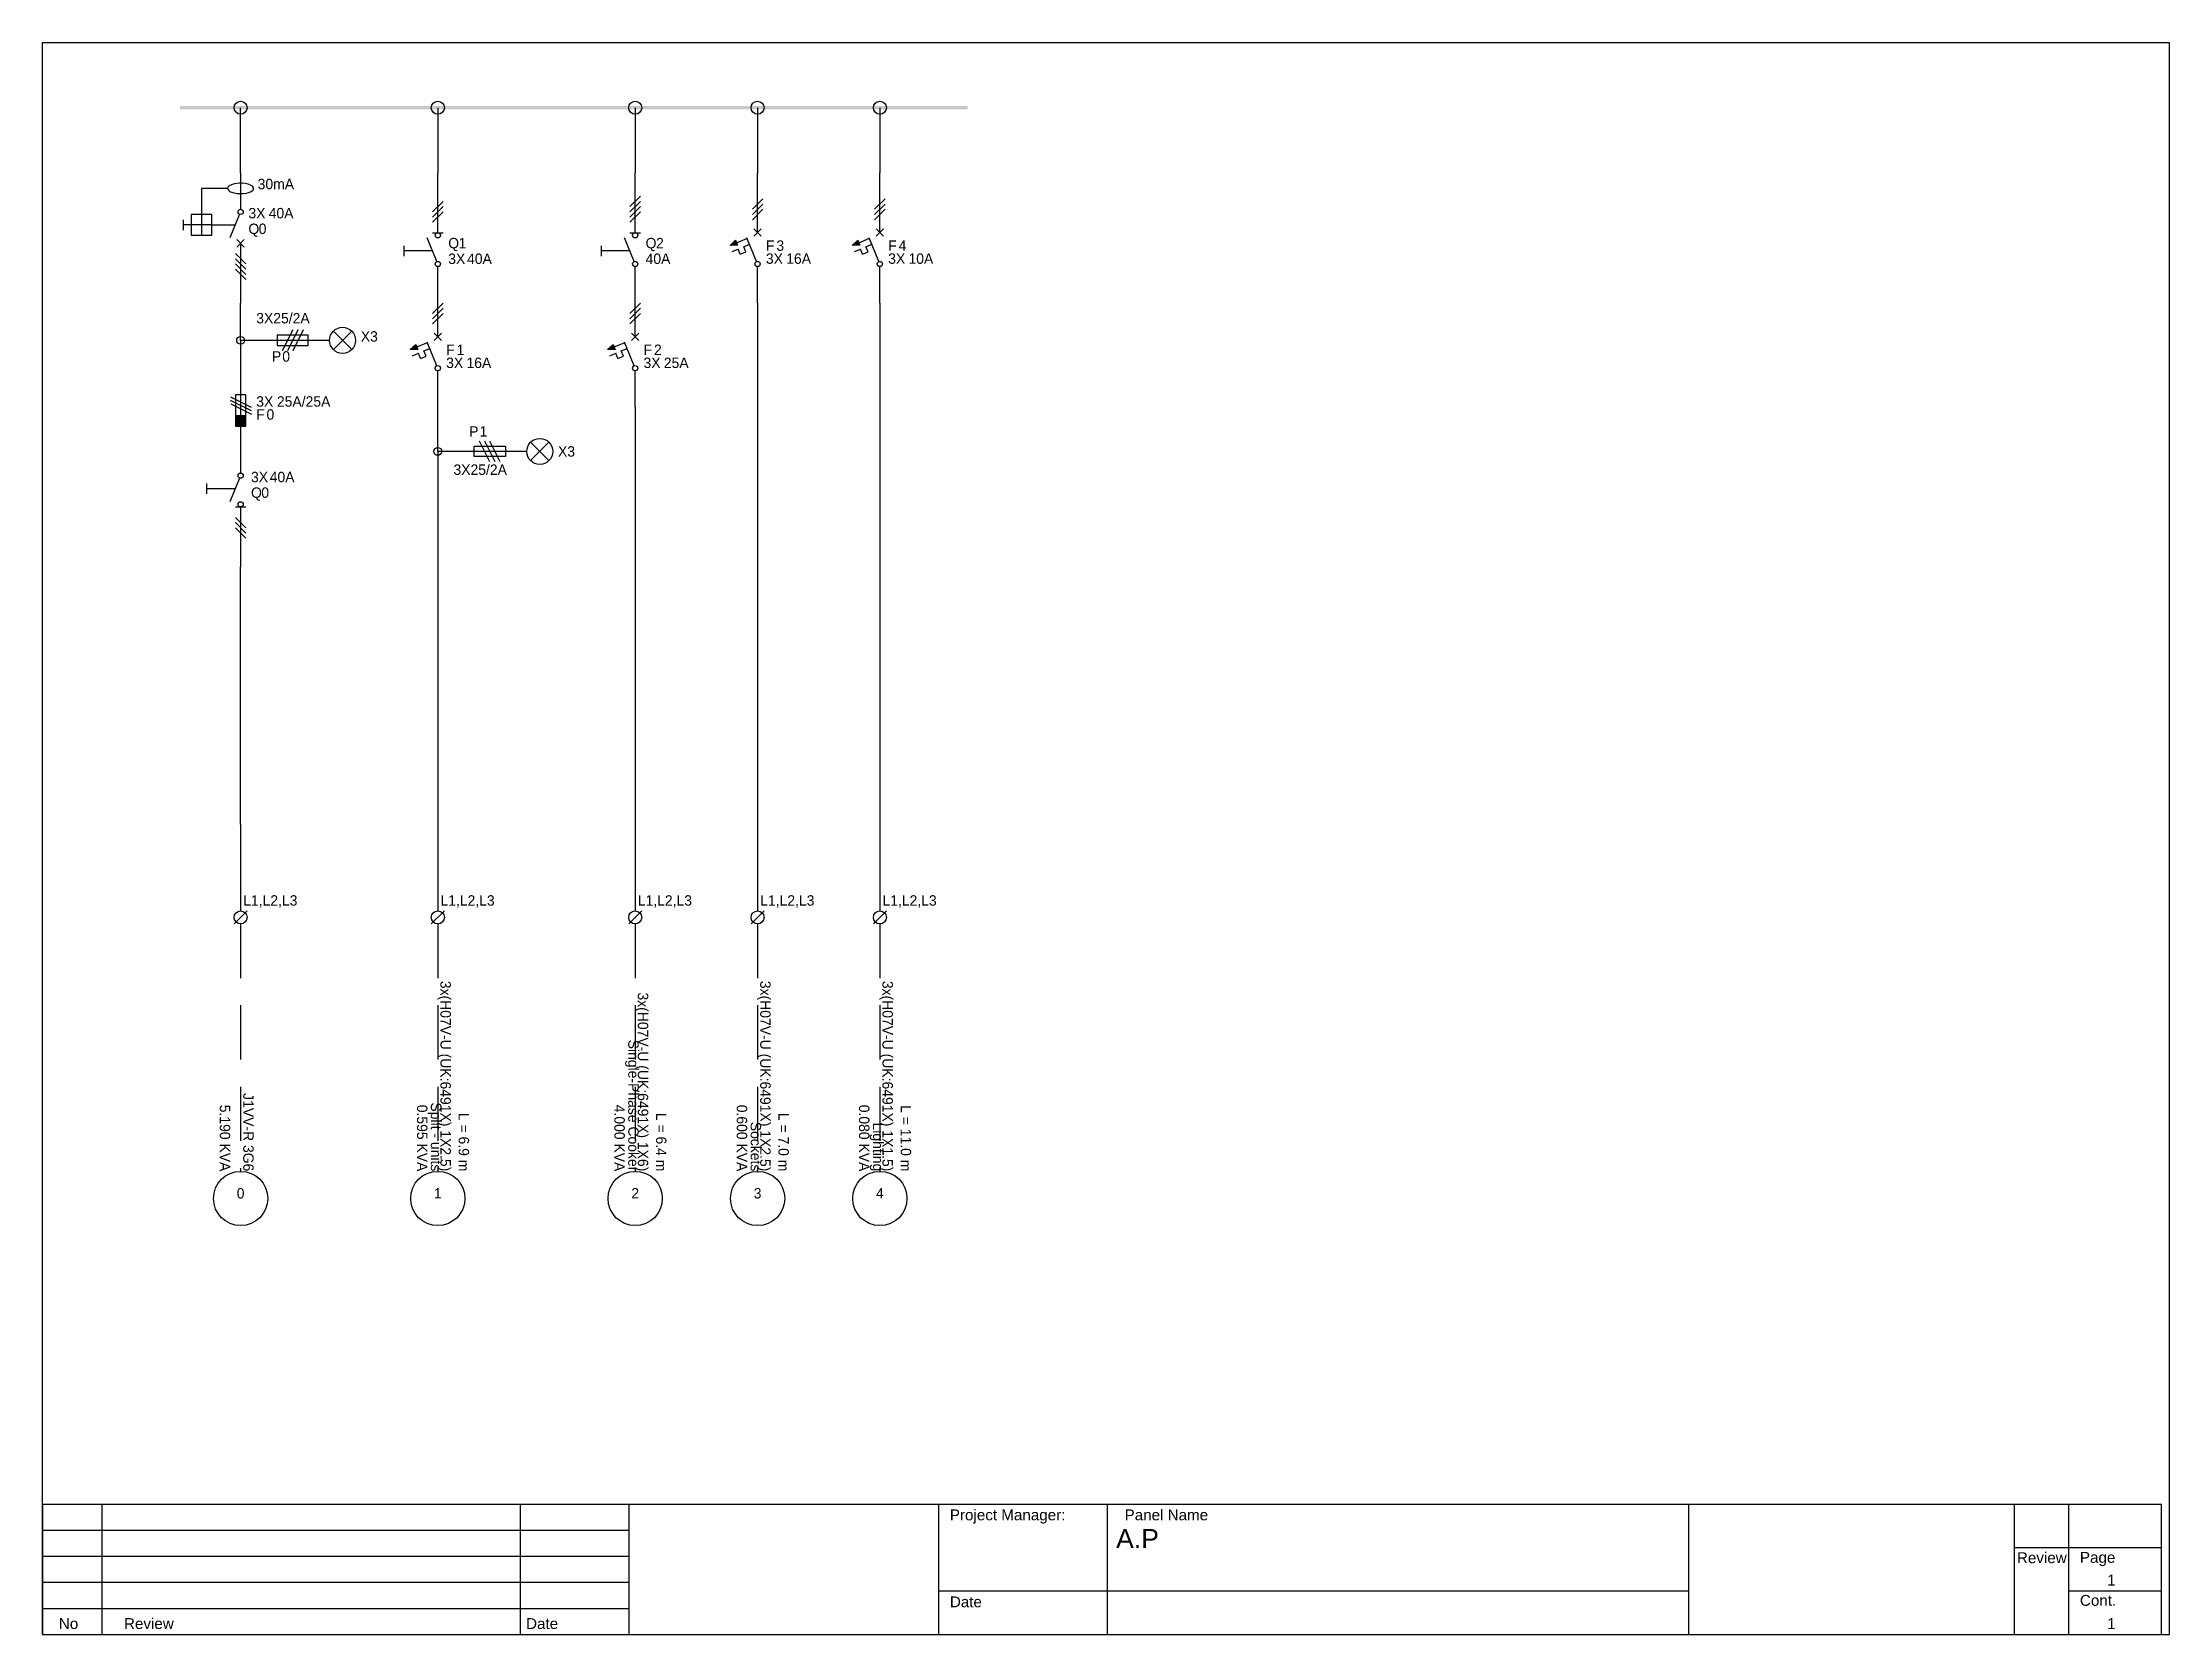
# Model space of a CAD drawing. Extents: x -0.2 to 14.5, y 2.1 to 13.2.
import ezdxf
from ezdxf.enums import TextEntityAlignment as Align

# ---------------------------------------------------------------- set-up
doc = ezdxf.new("R2010")
doc.units = 0
doc.header["$MEASUREMENT"] = 0
doc.linetypes.add('HIDDEN', pattern=[0.375, 0.25, -0.125])
doc.layers.get('0').update_dxf_attribs({"linetype": 'CONTINUOUS'})
for name, color, linetype in [('AUTOBASE_PRIVATE', 7, 'CONTINUOUS'), ('FRAME', 7, 'CONTINUOUS'), ('L1', 7, 'CONTINUOUS'), ('LEGEND', 7, 'CONTINUOUS'), ('PERIGRAMMA', 5, 'CONTINUOUS'), ('PERIUORIO', 4, 'CONTINUOUS'), ('YPOMNHMA', 2, 'CONTINUOUS')]:
    doc.layers.add(name, color=color, linetype=linetype)
doc.styles.add('GRSIMPL', font='')
doc.styles.add('W4MS1', font='W4MS1')
doc.styles.get('GRSIMPL').set_extended_font_data('Arial Greek')

# ---------------------------------------------------------------- blocks, each defined once
blk = doc.blocks.new('BLK_0__INVERTED_0_1_SUB_IN')
at = {"layer": 'AUTOBASE_PRIVATE'}
blk.add_line((0.3, 0), (0, 0), dxfattribs=at)
blk = doc.blocks.new('BLK_0__INVERTED_0_1_SUB_I0')
at = {"layer": 'AUTOBASE_PRIVATE'}
blk.add_line((1.1846, 0), (0, 0), dxfattribs=at)
blk = doc.blocks.new('BLK_0__INVERTED_0_1_SUB_I1')
at = {"layer": 'AUTOBASE_PRIVATE'}
for p, q in [((0, 0), (0.048, 0)), ((0.204, -0.024), (0.204, 0.024)), ((0.204, 0), (0.48, 0)), ((0.252, -0.024), (0.3, 0.024)), ((0.276, -0.024), (0.324, 0.024)), ((0.3, -0.024), (0.348, 0.024)), ((0.0711, -0.0046), (0.18, -0.0497)), ((0.12, -0.024), (0.12, -0.156)), ((0.144, -0.156), (0.096, -0.156))]:
    blk.add_line(p, q, dxfattribs=at)
for centre in [(0.06, 0), (0.192, 0)]:
    blk.add_circle(centre, 0.012, dxfattribs=at)
at = {"layer": 'L1', "color": 5}
for s, p in [('3X', (0.09, 0.048)), ('Q', (0.162, 0.048))]:
    blk.add_text(s, height=0.048, rotation=90, dxfattribs=at).set_placement(p)
blk = doc.blocks.new('BLK_0__INVERTED_0_1_SUB_I2')
at = {"layer": 'AUTOBASE_PRIVATE'}
for p, q in [((0.048, 0.024), (0.048, -0.024)), ((0.192, 0.024), (0.048, 0.024)), ((0.0562, -0.0472), (0.1042, 0.0488)), ((0.072, -0.048), (0.12, 0.048)), ((0.0885, -0.0451), (0.1365, 0.0509)), ((0.1438, 0.024), (0.1438, -0.024)), ((0.1918, -0.024), (0.1438, 0.024)), ((0.1876, -0.024), (0.1438, 0.0198)), ((0.1833, -0.024), (0.1438, 0.0155)), ((0.1791, -0.024), (0.1438, 0.0113)), ((0.1748, -0.024), (0.1438, 0.0071)), ((0.1706, -0.024), (0.1438, 0.0028)), ((0.192, -0.0199), (0.1481, 0.024)), ((0.192, -0.0157), (0.1523, 0.024)), ((0.192, -0.0115), (0.1565, 0.024)), ((0.192, -0.0072), (0.1608, 0.024)), ((0.192, -0.003), (0.165, 0.024)), ((0.192, 0.0013), (0.1693, 0.024)), ((0.192, 0.0055), (0.1735, 0.024)), ((0.192, 0.0098), (0.1778, 0.024)), ((0.192, 0.014), (0.182, 0.024)), ((0.192, 0.0182), (0.1862, 0.024)), ((0.192, 0.0225), (0.1905, 0.024)), ((0.192, -0.024), (0.192, 0.024)), ((0.192, 0), (0.36, 0)), ((0, 0), (0.1438, 0)), ((0.048, -0.024), (0.192, -0.024)), ((0.1664, -0.024), (0.1438, -0.0014)), ((0.1621, -0.024), (0.1438, -0.0057)), ((0.1579, -0.024), (0.1438, -0.0099)), ((0.1536, -0.024), (0.1438, -0.0142)), ((0.1494, -0.024), (0.1438, -0.0184)), ((0.1452, -0.024), (0.1438, -0.0226))]:
    blk.add_line(p, q, dxfattribs=at)
at = {"layer": 'L1', "color": 5}
for s, p in [('3X', (0.102, 0.072)), ('F', (0.162, 0.072))]:
    blk.add_text(s, height=0.048, rotation=90, dxfattribs=at).set_placement(p)
blk = doc.blocks.new('BLK_0__INVERTED_0_1_SUB_I3')
at = {"layer": 'AUTOBASE_PRIVATE'}
for p, q in [((0.2142, 0.5121), (0.1294, 0.4273)), ((0.1294, 0.5121), (0.2142, 0.4273)), ((0.1718, 0.41), (0.1718, 0)), ((0.1478, 0.312), (0.1478, 0.168)), ((0.1958, 0.312), (0.1478, 0.312)), ((0.1958, 0.168), (0.1958, 0.312)), ((0.1238, 0.288), (0.2198, 0.24)), ((0.1238, 0.264), (0.2198, 0.216)), ((0.1238, 0.24), (0.2198, 0.192)), ((0.1478, 0.168), (0.1958, 0.168)), ((0.1718, 0), (0.0006, 0)), ((0.1718, 0), (0.3754, 0))]:
    blk.add_line(p, q, dxfattribs=at)
for centre, radius in [((0.1718, 0.4697), 0.06), ((0.172, -0.0001), 0.018)]:
    blk.add_circle(centre, radius, dxfattribs=at)
at = {"layer": 'L1', "color": 5}
for s, p in [('X3', (0.1778, 0.5537)), ('3X25/2A', (0.0938, 0.072)), ('P', (0.2698, 0.1443))]:
    blk.add_text(s, height=0.048, rotation=90, dxfattribs=at).set_placement(p)
blk = doc.blocks.new('BLK_0__INVERTED_0_1_SUB_I4')
at = {"layer": 'AUTOBASE_PRIVATE'}
for p, q in [((0, 0), (0.168, 0)), ((0.0482, 0.0084), (0.048, 0.0021)), ((0.048, 0.0021), (0.0481, -0.0066)), ((0.0494, 0.0203), (0.0482, 0.0084)), ((0.0522, 0.0343), (0.0494, 0.0203)), ((0.0578, 0.0482), (0.0522, 0.0343)), ((0.0623, 0.0545), (0.0578, 0.0482)), ((0.0655, 0.0578), (0.0623, 0.0545)), ((0.0693, 0.0597), (0.0655, 0.0578)), ((0.0735, 0.0599), (0.0693, 0.0597)), ((0.0763, 0.0591), (0.0735, 0.0599)), ((0.0807, 0.0557), (0.0763, 0.0591)), ((0.0859, 0.0486), (0.0807, 0.0557)), ((0.0905, 0.0383), (0.0859, 0.0486)), ((0.0938, 0.0254), (0.0905, 0.0383)), ((0.0954, 0.0134), (0.0938, 0.0254)), ((0.096, 0.0006), (0.0954, 0.0134)), ((0.0958, -0.0068), (0.096, 0.0003)), ((0.308, -0.017), (0.3419, 0.017)), ((0.308, 0.017), (0.3419, -0.017)), ((0.324, 0), (0.6, 0)), ((0.372, -0.024), (0.42, 0.024)), ((0.396, -0.024), (0.444, 0.024)), ((0.42, -0.024), (0.468, 0.024)), ((0.444, -0.024), (0.492, 0.024)), ((0.0481, -0.0066), (0.049, -0.0177)), ((0.049, -0.0177), (0.0505, -0.0272)), ((0.0505, -0.0272), (0.0522, -0.0341)), ((0.0522, -0.0341), (0.0551, -0.0426)), ((0.0551, -0.0426), (0.0608, -0.0527)), ((0.0608, -0.0527), (0.0663, -0.0583)), ((0.0663, -0.0583), (0.069, -0.0596)), ((0.069, -0.0596), (0.072, -0.06)), ((0.072, -0.06), (0.0754, -0.0595)), ((0.072, -0.06), (0.072, -0.18)), ((0.0754, -0.0595), (0.08, -0.0564)), ((0.08, -0.0564), (0.0844, -0.0511)), ((0.0844, -0.0511), (0.0873, -0.046)), ((0.0873, -0.046), (0.0899, -0.0399)), ((0.0899, -0.0399), (0.0926, -0.0313)), ((0.0926, -0.0313), (0.0944, -0.0221)), ((0.0944, -0.0221), (0.0951, -0.0161)), ((0.0951, -0.0161), (0.0958, -0.0068)), ((0.1911, -0.0046), (0.3, -0.0497)), ((0.24, -0.132), (0.24, -0.024)), ((0.072, -0.18), (0.192, -0.18)), ((0.288, -0.132), (0.192, -0.132)), ((0.192, -0.132), (0.192, -0.228)), ((0.192, -0.18), (0.288, -0.18)), ((0.24, -0.132), (0.24, -0.228)), ((0.288, -0.228), (0.288, -0.132)), ((0.192, -0.228), (0.288, -0.228)), ((0.216, -0.264), (0.264, -0.264)), ((0.24, -0.228), (0.24, -0.264))]:
    blk.add_line(p, q, dxfattribs=at)
blk.add_circle((0.18, 0), 0.012, dxfattribs=at)
at = {"layer": 'L1', "color": 5}
for s, p in [('30mA', (0.0758, 0.0785)), ('3X', (0.21, 0.036)), ('Q', (0.282, 0.036))]:
    blk.add_text(s, height=0.048, rotation=90, dxfattribs=at).set_placement(p)
blk = doc.blocks.new('ELEC_FASI')
at = {"linetype": 'CONTINUOUS'}
blk.add_line((0, 0.03), (0.06, -0.03), dxfattribs=at)
blk.add_circle((0.03, 0), 0.03, dxfattribs=at)
blk = doc.blocks.new('BLK_0__INVERTED_0_1')
at = {"layer": 'AUTOBASE_PRIVATE', "linetype": 'CONTINUOUS'}
for p, q in [((3.3, 0), (3.5, 0)), ((3.5, 0), (3.7, 0))]:
    blk.add_line(p, q, dxfattribs=at)
at = {"layer": 'AUTOBASE_PRIVATE', "linetype": 'HIDDEN'}
blk.add_line((3.76, 0), (4.9, 0), dxfattribs=at)
at = {"layer": 'FRAME', "linetype": 'CONTINUOUS'}
blk.add_circle((0, 0), 0.03, dxfattribs=at)
at = {"layer": 'LEGEND', "linetype": 'CONTINUOUS'}
blk.add_circle((5.025, 0), 0.125, dxfattribs=at)
for name, p in [('BLK_0__INVERTED_0_1_SUB_I3', (0.9, 0)), ('BLK_0__INVERTED_0_1_SUB_I4', (0.3, 0)), ('BLK_0__INVERTED_0_1_SUB_I2', (1.2754, 0)), ('BLK_0__INVERTED_0_1_SUB_I1', (1.6354, 0)), ('BLK_0__INVERTED_0_1_SUB_IN', (0, 0)), ('BLK_0__INVERTED_0_1_SUB_I0', (2.1154, 0)), ('ELEC_FASI', (3.7, 0))]:
    blk.add_blockref(name, p)
at = {"layer": 'L1', "color": 5, "style": 'W4MS1'}
blk.add_text('L1,L2,L3', height=0.048, rotation=89.99992, dxfattribs=at).set_placement((3.676, 0.012))
for s, p in [('J1VV-R 3G6', (4.9, 0.012)), ('5.190 KVA', (4.9, -0.096))]:
    blk.add_text(s, height=0.048, dxfattribs=at).set_placement(p, align=Align.RIGHT)
blk.add_text('0', height=0.048, rotation=89.99992, dxfattribs=at).set_placement((5.025, 0), align=Align.CENTER)
blk = doc.blocks.new('BLK_1__0_1_SUB_0')
at = {"layer": 'AUTOBASE_PRIVATE'}
blk.add_line((0, 0), (0.3, 0), dxfattribs=at)
blk = doc.blocks.new('BLK_1__0_1_SUB_1')
at = {"layer": 'AUTOBASE_PRIVATE'}
for p, q in [((0.276, 0), (0, 0)), ((0.18, -0.024), (0.132, 0.024)), ((0.204, -0.024), (0.156, 0.024)), ((0.228, -0.024), (0.18, 0.024)), ((0.276, -0.024), (0.276, 0.024)), ((0.48, 0), (0.432, 0)), ((0.4089, -0.0046), (0.3, -0.0497)), ((0.36, -0.024), (0.36, -0.156)), ((0.336, -0.156), (0.384, -0.156))]:
    blk.add_line(p, q, dxfattribs=at)
for centre in [(0.288, 0), (0.42, 0)]:
    blk.add_circle(centre, 0.012, dxfattribs=at)
at = {"layer": 'L1', "color": 5}
for s, p in [('3X', (0.42, 0.048)), ('Q', (0.348, 0.048))]:
    blk.add_text(s, height=0.048, rotation=90, dxfattribs=at).set_placement(p)
blk = doc.blocks.new('BLK_1__0_1_SUB_2')
at = {"layer": 'AUTOBASE_PRIVATE'}
for p, q in [((0.276, 0), (0, 0)), ((0.168, -0.024), (0.12, 0.024)), ((0.192, -0.024), (0.144, 0.024)), ((0.216, -0.024), (0.168, 0.024)), ((0.292, -0.017), (0.2581, 0.017)), ((0.292, 0.017), (0.2581, -0.017)), ((0.6, 0), (0.432, 0)), ((0.4089, -0.0046), (0.3, -0.0497)), ((0.3222, -0.0973), (0.3027, -0.0501)), ((0.3108, -0.1021), (0.3333, -0.0926)), ((0.3146, -0.1061), (0.3243, -0.0964)), ((0.3167, -0.1082), (0.3316, -0.0933)), ((0.3187, -0.1104), (0.3334, -0.0958)), ((0.3407, -0.064), (0.3306, -0.0396)), ((0.3333, -0.0926), (0.3346, -0.1271)), ((0.3648, -0.054), (0.3407, -0.064)), ((0.3754, -0.0797), (0.3513, -0.0897)), ((0.3625, -0.1166), (0.3513, -0.0897)), ((0.3754, -0.0797), (0.3648, -0.054)), ((0.3346, -0.1271), (0.3108, -0.1021)), ((0.3125, -0.1039), (0.3169, -0.0995)), ((0.3208, -0.1126), (0.3336, -0.0998)), ((0.3229, -0.1148), (0.3337, -0.1039)), ((0.3249, -0.1169), (0.3339, -0.108)), ((0.327, -0.1191), (0.334, -0.1121)), ((0.3291, -0.1213), (0.3342, -0.1162)), ((0.3311, -0.1235), (0.3343, -0.1203)), ((0.3332, -0.1256), (0.3345, -0.1244))]:
    blk.add_line(p, q, dxfattribs=at)
blk.add_circle((0.42, 0), 0.012, dxfattribs=at)
at = {"layer": 'L1', "color": 5}
for s, p in [('3X', (0.4193, 0.0384)), ('F', (0.3593, 0.0384))]:
    blk.add_text(s, height=0.048, rotation=90, dxfattribs=at).set_placement(p)
blk = doc.blocks.new('BLK_1__0_1_SUB_3')
at = {"layer": 'AUTOBASE_PRIVATE'}
for p, q in [((0.1612, 0.5121), (0.246, 0.4273)), ((0.246, 0.5121), (0.1612, 0.4273)), ((0.2036, 0.41), (0.2036, 0)), ((0.1796, 0.168), (0.1796, 0.312)), ((0.1796, 0.312), (0.2276, 0.312)), ((0.2276, 0.312), (0.2276, 0.168)), ((0.2516, 0.288), (0.1556, 0.24)), ((0.2516, 0.264), (0.1556, 0.216)), ((0.2516, 0.24), (0.1556, 0.192)), ((0.2276, 0.168), (0.1796, 0.168)), ((0.2036, 0), (0, 0)), ((0.2036, 0), (0.3749, 0))]:
    blk.add_line(p, q, dxfattribs=at)
for centre, radius in [((0.2036, 0.4697), 0.06), ((0.2035, -0.0001), 0.018)]:
    blk.add_circle(centre, radius, dxfattribs=at)
at = {"layer": 'L1', "color": 5}
for s, p in [('X3', (0.2276, 0.5537)), ('3X25/2A', (0.3116, 0.072)), ('P', (0.1356, 0.1443))]:
    blk.add_text(s, height=0.048, rotation=90, dxfattribs=at).set_placement(p)
blk = doc.blocks.new('BLK_1__0_1_SUB_4')
at = {"layer": 'AUTOBASE_PRIVATE'}
blk.add_line((0, 0), (1.5446, 0), dxfattribs=at)
blk = doc.blocks.new('BLK_1__0_1')
at = {"layer": 'AUTOBASE_PRIVATE', "linetype": 'CONTINUOUS'}
for p, q in [((3.3, 0), (3.5, 0)), ((3.5, 0), (3.7, 0))]:
    blk.add_line(p, q, dxfattribs=at)
at = {"layer": 'AUTOBASE_PRIVATE', "linetype": 'HIDDEN'}
blk.add_line((3.76, 0), (4.9, 0), dxfattribs=at)
at = {"layer": 'FRAME', "linetype": 'CONTINUOUS'}
blk.add_circle((0, 0), 0.03, dxfattribs=at)
at = {"layer": 'LEGEND', "linetype": 'CONTINUOUS'}
blk.add_circle((5.025, 0), 0.125, dxfattribs=at)
for name, p in [('BLK_1__0_1_SUB_3', (1.38, 0)), ('BLK_1__0_1_SUB_1', (0.3, 0)), ('BLK_1__0_1_SUB_2', (0.78, 0)), ('BLK_1__0_1_SUB_0', (0, 0)), ('BLK_1__0_1_SUB_4', (1.7554, 0)), ('ELEC_FASI', (3.7, 0))]:
    blk.add_blockref(name, p)
at = {"layer": 'L1', "color": 5, "style": 'W4MS1'}
blk.add_text('L1,L2,L3', height=0.048, rotation=89.99992, dxfattribs=at).set_placement((3.676, 0.012))
for s, p in [('L = 6.9 m', (4.9, 0.096)), ('3x(H07V-U (UK:6491X) 1X2.5)', (4.9, 0.012)), ('Split - units', (4.9, -0.032)), ('0.595 KVA', (4.9, -0.096))]:
    blk.add_text(s, height=0.048, dxfattribs=at).set_placement(p, align=Align.RIGHT)
blk.add_text('1', height=0.048, rotation=89.99992, dxfattribs=at).set_placement((5.025, 0), align=Align.CENTER)
blk = doc.blocks.new('BLK_2__0_1_SUB_0')
at = {"layer": 'AUTOBASE_PRIVATE'}
blk.add_line((0, 0), (0.3, 0), dxfattribs=at)
blk = doc.blocks.new('BLK_2__0_1_SUB_1')
at = {"layer": 'AUTOBASE_PRIVATE'}
for p, q in [((0.276, 0), (0, 0)), ((0.156, -0.024), (0.108, 0.024)), ((0.18, -0.024), (0.132, 0.024)), ((0.204, -0.024), (0.156, 0.024)), ((0.228, -0.024), (0.18, 0.024)), ((0.276, -0.024), (0.276, 0.024)), ((0.48, 0), (0.432, 0)), ((0.4089, -0.0046), (0.3, -0.0497)), ((0.36, -0.024), (0.36, -0.156)), ((0.336, -0.156), (0.384, -0.156))]:
    blk.add_line(p, q, dxfattribs=at)
for centre in [(0.288, 0), (0.42, 0)]:
    blk.add_circle(centre, 0.012, dxfattribs=at)
at = {"layer": 'L1', "color": 5}
blk.add_text('Q', height=0.048, rotation=90, dxfattribs=at).set_placement((0.348, 0.048))
blk = doc.blocks.new('BLK_2__0_1_SUB_2')
at = {"layer": 'AUTOBASE_PRIVATE'}
for p, q in [((0.276, 0), (0, 0)), ((0.168, -0.024), (0.12, 0.024)), ((0.192, -0.024), (0.144, 0.024)), ((0.216, -0.024), (0.168, 0.024)), ((0.292, -0.017), (0.2581, 0.017)), ((0.292, 0.017), (0.2581, -0.017)), ((0.6, 0), (0.432, 0)), ((0.4089, -0.0046), (0.3, -0.0497)), ((0.3222, -0.0973), (0.3027, -0.0501)), ((0.3108, -0.1021), (0.3333, -0.0926)), ((0.3146, -0.1061), (0.3243, -0.0964)), ((0.3167, -0.1082), (0.3316, -0.0933)), ((0.3187, -0.1104), (0.3334, -0.0958)), ((0.3407, -0.064), (0.3306, -0.0396)), ((0.3333, -0.0926), (0.3346, -0.1271)), ((0.3648, -0.054), (0.3407, -0.064)), ((0.3754, -0.0797), (0.3513, -0.0897)), ((0.3625, -0.1166), (0.3513, -0.0897)), ((0.3754, -0.0797), (0.3648, -0.054)), ((0.3346, -0.1271), (0.3108, -0.1021)), ((0.3125, -0.1039), (0.3169, -0.0995)), ((0.3208, -0.1126), (0.3336, -0.0998)), ((0.3229, -0.1148), (0.3337, -0.1039)), ((0.3249, -0.1169), (0.3339, -0.108)), ((0.327, -0.1191), (0.334, -0.1121)), ((0.3291, -0.1213), (0.3342, -0.1162)), ((0.3311, -0.1235), (0.3343, -0.1203)), ((0.3332, -0.1256), (0.3345, -0.1244))]:
    blk.add_line(p, q, dxfattribs=at)
blk.add_circle((0.42, 0), 0.012, dxfattribs=at)
at = {"layer": 'L1', "color": 5}
for s, p in [('3X', (0.4193, 0.0384)), ('F', (0.3593, 0.0384))]:
    blk.add_text(s, height=0.048, rotation=90, dxfattribs=at).set_placement(p)
blk = doc.blocks.new('BLK_2__0_1_SUB_3')
at = {"layer": 'AUTOBASE_PRIVATE'}
blk.add_line((0, 0), (1.92, 0), dxfattribs=at)
blk = doc.blocks.new('BLK_2__0_1')
at = {"layer": 'AUTOBASE_PRIVATE', "linetype": 'CONTINUOUS'}
for p, q in [((3.3, 0), (3.5, 0)), ((3.5, 0), (3.7, 0))]:
    blk.add_line(p, q, dxfattribs=at)
at = {"layer": 'AUTOBASE_PRIVATE', "linetype": 'HIDDEN'}
blk.add_line((3.76, 0), (4.9, 0), dxfattribs=at)
at = {"layer": 'FRAME', "linetype": 'CONTINUOUS'}
blk.add_circle((0, 0), 0.03, dxfattribs=at)
at = {"layer": 'LEGEND', "linetype": 'CONTINUOUS'}
blk.add_circle((5.025, 0), 0.125, dxfattribs=at)
for name, p in [('BLK_2__0_1_SUB_2', (0.78, 0)), ('BLK_2__0_1_SUB_0', (0, 0)), ('BLK_2__0_1_SUB_1', (0.3, 0)), ('BLK_2__0_1_SUB_3', (1.38, 0)), ('ELEC_FASI', (3.7, 0))]:
    blk.add_blockref(name, p)
at = {"layer": 'L1', "color": 5, "style": 'W4MS1'}
blk.add_text('L1,L2,L3', height=0.048, rotation=89.99992, dxfattribs=at).set_placement((3.676, 0.012))
for s, p in [('L = 6.4 m', (4.9, 0.096)), ('3x(H07V-U (UK:6491X) 1X6)', (4.9, 0.012)), ('Single-Phase Cooker', (4.9, -0.032)), ('4.000 KVA', (4.9, -0.096))]:
    blk.add_text(s, height=0.048, dxfattribs=at).set_placement(p, align=Align.RIGHT)
blk.add_text('2', height=0.048, rotation=89.99992, dxfattribs=at).set_placement((5.025, 0), align=Align.CENTER)
blk = doc.blocks.new('BLK_3__0_1_SUB_0')
at = {"layer": 'AUTOBASE_PRIVATE'}
blk.add_line((0, 0), (0.3, 0), dxfattribs=at)
blk = doc.blocks.new('BLK_3__0_1_SUB_1')
at = {"layer": 'AUTOBASE_PRIVATE'}
for p, q in [((0.276, 0), (0, 0)), ((0.168, -0.024), (0.12, 0.024)), ((0.192, -0.024), (0.144, 0.024)), ((0.216, -0.024), (0.168, 0.024)), ((0.292, -0.017), (0.2581, 0.017)), ((0.292, 0.017), (0.2581, -0.017)), ((0.6, 0), (0.432, 0)), ((0.4089, -0.0046), (0.3, -0.0497)), ((0.3222, -0.0973), (0.3027, -0.0501)), ((0.3108, -0.1021), (0.3333, -0.0926)), ((0.3146, -0.1061), (0.3243, -0.0964)), ((0.3167, -0.1082), (0.3316, -0.0933)), ((0.3187, -0.1104), (0.3334, -0.0958)), ((0.3407, -0.064), (0.3306, -0.0396)), ((0.3333, -0.0926), (0.3346, -0.1271)), ((0.3648, -0.054), (0.3407, -0.064)), ((0.3754, -0.0797), (0.3513, -0.0897)), ((0.3625, -0.1166), (0.3513, -0.0897)), ((0.3754, -0.0797), (0.3648, -0.054)), ((0.3346, -0.1271), (0.3108, -0.1021)), ((0.3125, -0.1039), (0.3169, -0.0995)), ((0.3208, -0.1126), (0.3336, -0.0998)), ((0.3229, -0.1148), (0.3337, -0.1039)), ((0.3249, -0.1169), (0.3339, -0.108)), ((0.327, -0.1191), (0.334, -0.1121)), ((0.3291, -0.1213), (0.3342, -0.1162)), ((0.3311, -0.1235), (0.3343, -0.1203)), ((0.3332, -0.1256), (0.3345, -0.1244))]:
    blk.add_line(p, q, dxfattribs=at)
blk.add_circle((0.42, 0), 0.012, dxfattribs=at)
at = {"layer": 'L1', "color": 5}
for s, p in [('3X', (0.4193, 0.0384)), ('F', (0.3593, 0.0384))]:
    blk.add_text(s, height=0.048, rotation=90, dxfattribs=at).set_placement(p)
blk = doc.blocks.new('BLK_3__0_1_SUB_2')
at = {"layer": 'AUTOBASE_PRIVATE'}
blk.add_line((0, 0), (2.4, 0), dxfattribs=at)
blk = doc.blocks.new('BLK_3__0_1')
at = {"layer": 'AUTOBASE_PRIVATE', "linetype": 'CONTINUOUS'}
for p, q in [((3.3, 0), (3.5, 0)), ((3.5, 0), (3.7, 0))]:
    blk.add_line(p, q, dxfattribs=at)
at = {"layer": 'AUTOBASE_PRIVATE', "linetype": 'HIDDEN'}
blk.add_line((3.76, 0), (4.9, 0), dxfattribs=at)
at = {"layer": 'FRAME', "linetype": 'CONTINUOUS'}
blk.add_circle((0, 0), 0.03, dxfattribs=at)
at = {"layer": 'LEGEND', "linetype": 'CONTINUOUS'}
blk.add_circle((5.025, 0), 0.125, dxfattribs=at)
for name, p in [('BLK_3__0_1_SUB_1', (0.3, 0)), ('BLK_3__0_1_SUB_0', (0, 0)), ('BLK_3__0_1_SUB_2', (0.9, 0)), ('ELEC_FASI', (3.7, 0))]:
    blk.add_blockref(name, p)
at = {"layer": 'L1', "color": 5, "style": 'W4MS1'}
blk.add_text('L1,L2,L3', height=0.048, rotation=89.99992, dxfattribs=at).set_placement((3.676, 0.012))
for s, p in [('L = 7.0 m', (4.9, 0.096)), ('3x(H07V-U (UK:6491X) 1X2.5)', (4.9, 0.012)), ('Sockets', (4.9, -0.032)), ('0.600 KVA', (4.9, -0.096))]:
    blk.add_text(s, height=0.048, dxfattribs=at).set_placement(p, align=Align.RIGHT)
blk.add_text('3', height=0.048, rotation=89.99992, dxfattribs=at).set_placement((5.025, 0), align=Align.CENTER)
blk = doc.blocks.new('BLK_4__0_1_SUB_0')
at = {"layer": 'AUTOBASE_PRIVATE'}
blk.add_line((0, 0), (0.3, 0), dxfattribs=at)
blk = doc.blocks.new('BLK_4__0_1_SUB_1')
at = {"layer": 'AUTOBASE_PRIVATE'}
for p, q in [((0.276, 0), (0, 0)), ((0.168, -0.024), (0.12, 0.024)), ((0.192, -0.024), (0.144, 0.024)), ((0.216, -0.024), (0.168, 0.024)), ((0.292, -0.017), (0.2581, 0.017)), ((0.292, 0.017), (0.2581, -0.017)), ((0.6, 0), (0.432, 0)), ((0.4089, -0.0046), (0.3, -0.0497)), ((0.3222, -0.0973), (0.3027, -0.0501)), ((0.3108, -0.1021), (0.3333, -0.0926)), ((0.3146, -0.1061), (0.3243, -0.0964)), ((0.3167, -0.1082), (0.3316, -0.0933)), ((0.3187, -0.1104), (0.3334, -0.0958)), ((0.3407, -0.064), (0.3306, -0.0396)), ((0.3333, -0.0926), (0.3346, -0.1271)), ((0.3648, -0.054), (0.3407, -0.064)), ((0.3754, -0.0797), (0.3513, -0.0897)), ((0.3625, -0.1166), (0.3513, -0.0897)), ((0.3754, -0.0797), (0.3648, -0.054)), ((0.3346, -0.1271), (0.3108, -0.1021)), ((0.3125, -0.1039), (0.3169, -0.0995)), ((0.3208, -0.1126), (0.3336, -0.0998)), ((0.3229, -0.1148), (0.3337, -0.1039)), ((0.3249, -0.1169), (0.3339, -0.108)), ((0.327, -0.1191), (0.334, -0.1121)), ((0.3291, -0.1213), (0.3342, -0.1162)), ((0.3311, -0.1235), (0.3343, -0.1203)), ((0.3332, -0.1256), (0.3345, -0.1244))]:
    blk.add_line(p, q, dxfattribs=at)
blk.add_circle((0.42, 0), 0.012, dxfattribs=at)
at = {"layer": 'L1', "color": 5}
for s, p in [('3X', (0.4193, 0.0384)), ('F', (0.3593, 0.0384))]:
    blk.add_text(s, height=0.048, rotation=90, dxfattribs=at).set_placement(p)
blk = doc.blocks.new('BLK_4__0_1_SUB_2')
at = {"layer": 'AUTOBASE_PRIVATE'}
blk.add_line((0, 0), (2.4, 0), dxfattribs=at)
blk = doc.blocks.new('BLK_4__0_1')
at = {"layer": 'AUTOBASE_PRIVATE', "linetype": 'CONTINUOUS'}
for p, q in [((3.3, 0), (3.5, 0)), ((3.5, 0), (3.7, 0))]:
    blk.add_line(p, q, dxfattribs=at)
at = {"layer": 'AUTOBASE_PRIVATE', "linetype": 'HIDDEN'}
blk.add_line((3.76, 0), (4.9, 0), dxfattribs=at)
at = {"layer": 'FRAME', "linetype": 'CONTINUOUS'}
blk.add_circle((0, 0), 0.03, dxfattribs=at)
at = {"layer": 'LEGEND', "linetype": 'CONTINUOUS'}
blk.add_circle((5.025, 0), 0.125, dxfattribs=at)
for name, p in [('BLK_4__0_1_SUB_1', (0.3, 0)), ('BLK_4__0_1_SUB_0', (0, 0)), ('BLK_4__0_1_SUB_2', (0.9, 0)), ('ELEC_FASI', (3.7, 0))]:
    blk.add_blockref(name, p)
at = {"layer": 'L1', "color": 5, "style": 'W4MS1'}
blk.add_text('L1,L2,L3', height=0.048, rotation=89.99992, dxfattribs=at).set_placement((3.676, 0.012))
for s, p in [('L = 11.0 m', (4.9, 0.096)), ('3x(H07V-U (UK:6491X) 1X1.5)', (4.9, 0.012)), ('Lighting', (4.9, -0.032)), ('0.080 KVA', (4.9, -0.096))]:
    blk.add_text(s, height=0.048, dxfattribs=at).set_placement(p, align=Align.RIGHT)
blk.add_text('4', height=0.048, rotation=89.99992, dxfattribs=at).set_placement((5.025, 0), align=Align.CENTER)
blk = doc.blocks.new('PINAKIDOBLOCK')
for p, q in [((0, 24), (390, 24)), ((0, 24), (165, 24)), ((0, 24), (0, 0)), ((165, 0), (165, 24)), ((303, 0), (303, 24)), ((362.96, 0), (362.96, 24)), ((372.96, 0), (372.96, 24)), ((390, 0), (390, 24)), ((0, 19.2), (108, 19.2)), ((0, 14.4), (108, 14.4)), ((0, 9.6), (108, 9.6)), ((0, 4.8), (108, 4.8)), ((0, 0), (390, 0))]:
    blk.add_line(p, q)
at = {"layer": 'PERIUORIO'}
for p, q in [((11, 0), (11, 24)), ((88, 0), (88, 24)), ((108, 0), (108, 24)), ((196, 0), (196, 24)), ((362.94, 16), (390, 16)), ((165, 8), (303, 8)), ((373, 8), (390, 8))]:
    blk.add_line(p, q, dxfattribs=at)
at = {"layer": 'PERIUORIO', "style": 'GRSIMPL'}
for s, p in [('Project Manager:', (167, 21)), ('Panel Name', (199.17, 21)), ('Review', (363.41, 13.12)), ('Page', (375, 13.18)), ('Date', (167, 5)), ('Cont.', (375, 5.27)), ('No', (3, 1)), ('Review', (15, 1)), ('Date', (89, 1))]:
    blk.add_text(s, height=2, dxfattribs=at).set_placement(p)
at = {"layer": 'YPOMNHMA', "style": 'GRSIMPL', "width": 0.8}
for tag, p in [('[ERGO1]', (305, 18)), ('[MELETHTHS1]', (167, 17)), ('[MELETHTHS2]', (167, 13.14)), ('[MELETHTHS3]', (167, 9.83)), ('[ERGO2]', (305, 11.36)), ('[ERGO3]', (305, 5.06)), ('[DATE]', (167, 1))]:
    blk.add_attdef(tag, p, '', height=2, dxfattribs=at)
at = {"layer": 'YPOMNHMA', "style": 'GRSIMPL'}
for tag, p, height in [('[CODE]', (197.6, 15.89), 3.5), ('[PERIGRAFH-PIN]', (198, 9.89), 3.5), ('[SELIDA]', (380, 9), 2), ('[SYNEX]', (380, 1), 2)]:
    blk.add_attdef(tag, p, '', height=height, dxfattribs=at)

msp = doc.modelspace()

# ---------------------------------------------------------------- linework, layer by layer
at = {"linetype": 'CONTINUOUS'}
msp.add_solid([(0.75, 12.688), (0.75, 12.712), (6.194, 12.688), (6.194, 12.712)], dxfattribs=at)
at = {"layer": 'PERIGRAMMA', "color": 5}
for p, q in [((-0.2, 2.15), (-0.2, 13.15)), ((-0.2, 13.15), (14.5, 13.15)), ((14.5, 2.15), (14.5, 13.15)), ((-0.2, 2.15), (14.5, 2.15))]:
    msp.add_line(p, q, dxfattribs=at)

# ---------------------------------------------------------------- block references
ref = msp.add_blockref('BLK_0__INVERTED_0_1', (1.169, 12.7), dxfattribs=dict(xscale=1.5, yscale=1.5, rotation=269.9997719406936))
ref.add_attrib('', '0', (1.312, 10.004), dxfattribs={"layer": 'L1', "color": 5, "height": 0.072, "rotation": 359.9998, "style": 'W4MS1'})
ref.add_attrib('', '40A', (1.37, 10.112), dxfattribs={"layer": 'L1', "color": 5, "height": 0.072, "rotation": 359.9998, "style": 'W4MS1'})
ref.add_attrib('', '0', (1.348, 10.544), dxfattribs={"layer": 'L1', "color": 5, "height": 0.072, "rotation": 359.9998, "style": 'W4MS1'})
ref.add_attrib('', '25A/25A', (1.42, 10.634), dxfattribs={"layer": 'L1', "color": 5, "height": 0.072, "rotation": 359.9998, "style": 'W4MS1'})
ref.add_attrib('', '0', (1.457, 10.945), dxfattribs={"layer": 'L1', "color": 5, "height": 0.072, "rotation": 359.9998, "style": 'W4MS1'})
ref.add_attrib('', '0', (1.294, 11.827), dxfattribs={"layer": 'L1', "color": 5, "height": 0.072, "rotation": 359.9998, "style": 'W4MS1'})
ref.add_attrib('', '40A', (1.363, 11.935), dxfattribs={"layer": 'L1', "color": 5, "height": 0.072, "rotation": 359.9998, "style": 'W4MS1'})
ref = msp.add_blockref('BLK_1__0_1', (2.532, 12.7), dxfattribs=dict(xscale=1.5, yscale=1.5, rotation=269.9997719406936))
ref.add_attrib('', '1', (2.676, 11.728), dxfattribs={"layer": 'L1', "color": 5, "height": 0.072, "rotation": 359.9998, "style": 'W4MS1'})
ref.add_attrib('', '40A', (2.734, 11.62), dxfattribs={"layer": 'L1', "color": 5, "height": 0.072, "rotation": 359.9998, "style": 'W4MS1'})
ref.add_attrib('', '1', (2.662, 10.991), dxfattribs={"layer": 'L1', "color": 5, "height": 0.072, "rotation": 359.9998, "style": 'W4MS1'})
ref.add_attrib('', '16A', (2.73, 10.901), dxfattribs={"layer": 'L1', "color": 5, "height": 0.072, "rotation": 359.9998, "style": 'W4MS1'})
ref.add_attrib('', '1', (2.82, 10.427), dxfattribs={"layer": 'L1', "color": 5, "height": 0.072, "rotation": 359.9998, "style": 'W4MS1'})
ref = msp.add_blockref('BLK_2__0_1', (3.896, 12.7), dxfattribs=dict(xscale=1.5, yscale=1.5, rotation=269.9997719406936))
ref.add_attrib('', '2', (4.04, 11.728), dxfattribs={"layer": 'L1', "color": 5, "height": 0.072, "rotation": 359.9998, "style": 'W4MS1'})
ref.add_attrib('', '40A', (3.968, 11.62), dxfattribs={"layer": 'L1', "color": 5, "height": 0.072, "rotation": 359.9998, "style": 'W4MS1'})
ref.add_attrib('', '2', (4.026, 10.991), dxfattribs={"layer": 'L1', "color": 5, "height": 0.072, "rotation": 359.9998, "style": 'W4MS1'})
ref.add_attrib('', '25A', (4.094, 10.901), dxfattribs={"layer": 'L1', "color": 5, "height": 0.072, "rotation": 359.9998, "style": 'W4MS1'})
ref = msp.add_blockref('BLK_3__0_1', (4.742, 12.7), dxfattribs=dict(xscale=1.5, yscale=1.5, rotation=269.9997719406936))
ref.add_attrib('', '3', (4.872, 11.711), dxfattribs={"layer": 'L1', "color": 5, "height": 0.072, "rotation": 359.9998, "style": 'W4MS1'})
ref.add_attrib('', '16A', (4.94, 11.621), dxfattribs={"layer": 'L1', "color": 5, "height": 0.072, "rotation": 359.9998, "style": 'W4MS1'})
ref = msp.add_blockref('BLK_4__0_1', (5.587, 12.7), dxfattribs=dict(xscale=1.5, yscale=1.5, rotation=269.9997719406936))
ref.add_attrib('', '4', (5.717, 11.711), dxfattribs={"layer": 'L1', "color": 5, "height": 0.072, "rotation": 359.9998, "style": 'W4MS1'})
ref.add_attrib('', '10A', (5.785, 11.621), dxfattribs={"layer": 'L1', "color": 5, "height": 0.072, "rotation": 359.9998, "style": 'W4MS1'})
at = {"layer": 'YPOMNHMA', "xscale": 0.03754961913957742, "yscale": 0.03754961913957742}
msp.add_blockref('PINAKIDOBLOCK', (-0.2, 2.15), dxfattribs=at).add_auto_attribs({'[CODE]': 'A.P', '[SELIDA]': '1', '[SYNEX]': '1'})

doc.saveas('drawing.dxf')
